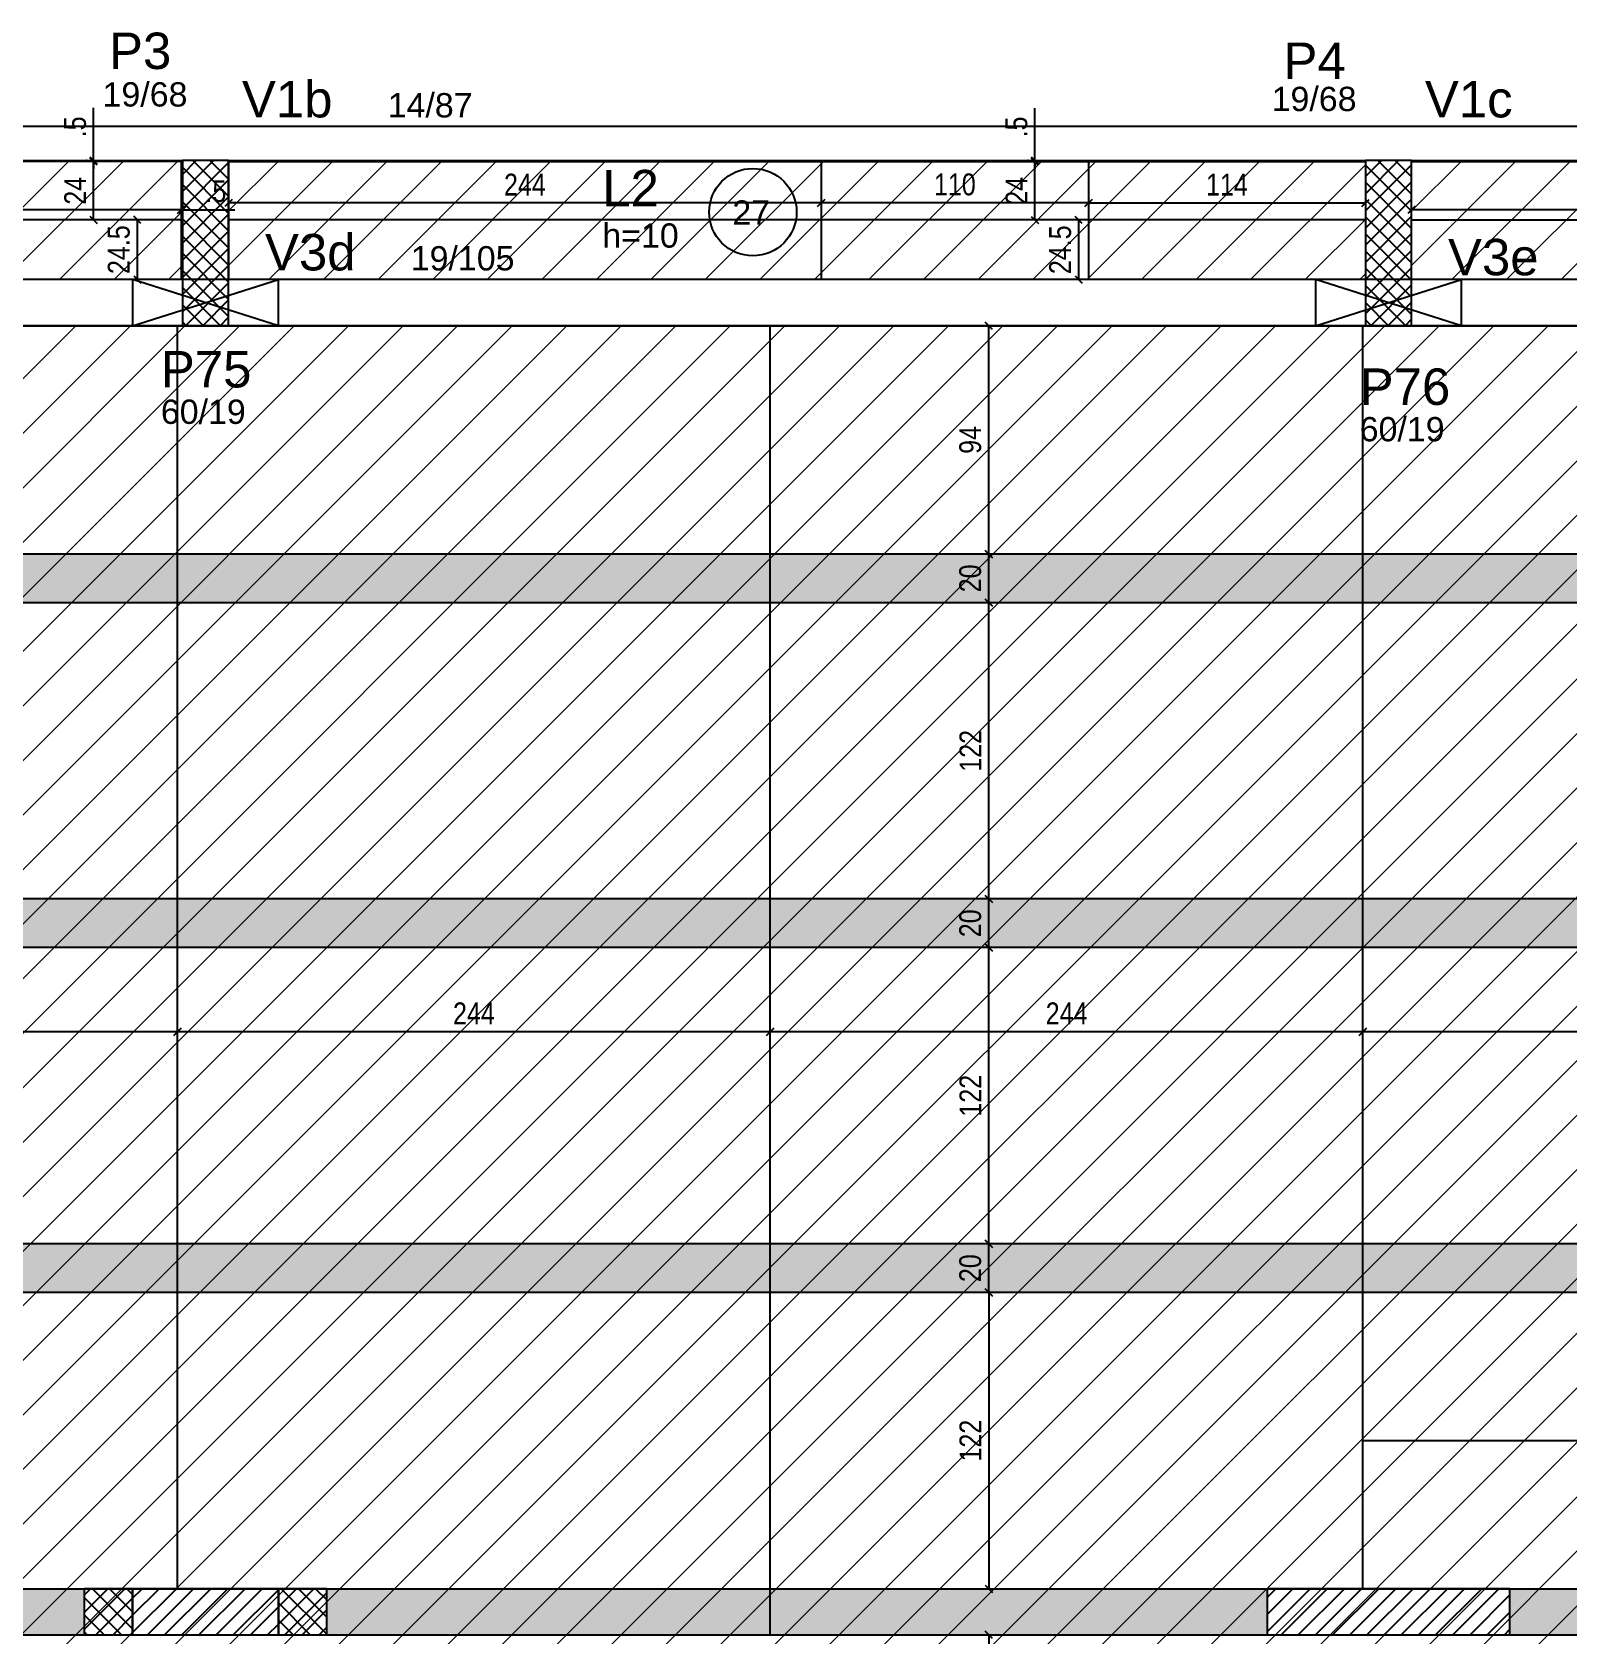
# Model space of a CAD drawing. Extents: x 2113 to 8441, y 350 to 3972.
# Drawn here: x 3938 to 4570, y 2442 to 3102 of the extents above; entities that cross this region are included whole.
import ezdxf

# ---------------------------------------------------------------- set-up
doc = ezdxf.new("R2010")
doc.units = 0
for name, color, linetype in [('2', 2, 'Continuous'), ('3', 3, 'Continuous'), ('4', 4, 'Continuous'), ('8', 8, 'Continuous'), ('COTA', 241, 'Continuous'), ('ES-VIGA', 3, 'Continuous'), ('Painéis', 200, 'Continuous'), ('Pilares', 5, 'Continuous')]:
    doc.layers.add(name, color=color, linetype=linetype)
doc.layers.add('Hachura', color=251, linetype='Continuous', lineweight=9)
doc.layers.add('REAPROVEITAMENTO', color=251, linetype='Continuous', lineweight=9)
doc.styles.add('COTA TECNICA-50', font='techl___.ttf', dxfattribs={"height": 9})
doc.styles.get("Standard").update_dxf_attribs({"font": 'arial.ttf'})
doc.dimstyles.new('COTA PAINEL-50', dxfattribs={"dimtxt": 9, "dimasz": 3, "dimexe": 3, "dimexo": 3, "dimgap": 3, "dimtad": 1, "dimdec": 1, "dimzin": 12, "dimdsep": 46, "dimtxsty": 'COTA TECNICA-50', "dimblk1": 'OBLIQUE', "dimblk2": 'OBLIQUE', "dimsah": 1, "dimcen": 0.9, "dimclrd": 4, "dimclre": 4, "dimclrt": 240, "dimadec": 1, "dimazin": 3, "dimtfac": 1, "dimtdec": 1, "dimtmove": 0, "dimatfit": 3, "dimfxl": 1, "dimtolj": 1, "dimtzin": 12, "dimarcsym": 0})

# ---------------------------------------------------------------- blocks, each defined once
blk = doc.blocks.new('_Oblique')
at = {"color": 0, "linetype": 'ByBlock', "lineweight": -2}
blk.add_line((-0.5, -0.5), (0.5, 0.5), dxfattribs=at)
blk = doc.blocks.new('*D255')
at = {"layer": 'COTA', "color": 4, "lineweight": -2, "transparency": 16777216}
for p, q in [((4331.8, 2441.99), (4331.8, 2319.99)), ((4334.72, 2441.99), (4334.8, 2441.99)), ((4334.72, 2319.99), (4334.8, 2319.99))]:
    blk.add_line(p, q, dxfattribs=at)
at = {"layer": 'Defpoints', "color": 0, "transparency": 16777216}
for p in [(4331.72, 2441.99), (4331.72, 2319.99), (4331.8, 2319.99)]:
    blk.add_point(p, dxfattribs=at)
at = {"layer": 'COTA', "color": 4, "lineweight": -2, "transparency": 16777216, "xscale": 3, "yscale": 3, "zscale": 3}
for p, rotation in [((4331.8, 2441.99), 90), ((4331.8, 2319.99), 270)]:
    blk.add_blockref('_Oblique', p, dxfattribs=dict(at, rotation=rotation))
at = {"layer": 'COTA', "color": 240, "transparency": 16777216, "insert": (4324.25, 2380.99), "char_height": 9, "attachment_point": 5, "rotation": 90, "style": 'COTA TECNICA-50'}
blk.add_mtext('\\A1;122', dxfattribs=at)
blk = doc.blocks.new('*D152')
at = {"layer": 'COTA', "color": 4, "lineweight": -2, "transparency": 16777216}
for p, q in [((4485.84, 2693.34), (4485.84, 2693.34)), ((4729.84, 2690.34), (4485.84, 2690.34))]:
    blk.add_line(p, q, dxfattribs=at)
at = {"layer": 'Defpoints', "color": 0, "transparency": 16777216}
for p in [(4485.84, 2690.34), (4485.84, 2690.34), (4729.84, 2690.34)]:
    blk.add_point(p, dxfattribs=at)
at = {"layer": 'COTA', "color": 4, "lineweight": -2, "transparency": 16777216, "xscale": 3, "yscale": 3, "zscale": 3, "rotation": 180}
blk.add_blockref('_Oblique', (4485.84, 2690.34), dxfattribs=at)
at = {"layer": 'COTA', "color": 4, "lineweight": -2, "transparency": 16777216, "xscale": 3, "yscale": 3, "zscale": 3}
blk.add_blockref('_Oblique', (4729.84, 2690.34), dxfattribs=at)
at = {"layer": 'COTA', "color": 240, "transparency": 16777216, "insert": (4607.84, 2697.9), "char_height": 9, "attachment_point": 5, "style": 'COTA TECNICA-50'}
blk.add_mtext('\\A1;244', dxfattribs=at)
blk = doc.blocks.new('*D153')
at = {"layer": 'COTA', "color": 4, "lineweight": -2, "transparency": 16777216}
for p, q in [((4241.84, 2693.34), (4241.84, 2693.34)), ((4485.84, 2693.34), (4485.84, 2693.34)), ((4485.84, 2690.34), (4241.84, 2690.34))]:
    blk.add_line(p, q, dxfattribs=at)
at = {"layer": 'Defpoints', "color": 0, "transparency": 16777216}
for p in [(4241.84, 2690.34), (4241.84, 2690.34), (4485.84, 2690.34)]:
    blk.add_point(p, dxfattribs=at)
at = {"layer": 'COTA', "color": 4, "lineweight": -2, "transparency": 16777216, "xscale": 3, "yscale": 3, "zscale": 3, "rotation": 180}
blk.add_blockref('_Oblique', (4241.84, 2690.34), dxfattribs=at)
at = {"layer": 'COTA', "color": 4, "lineweight": -2, "transparency": 16777216, "xscale": 3, "yscale": 3, "zscale": 3}
blk.add_blockref('_Oblique', (4485.84, 2690.34), dxfattribs=at)
at = {"layer": 'COTA', "color": 240, "transparency": 16777216, "insert": (4363.84, 2697.9), "char_height": 9, "attachment_point": 5, "style": 'COTA TECNICA-50'}
blk.add_mtext('\\A1;244', dxfattribs=at)
blk = doc.blocks.new('*D154')
at = {"layer": 'COTA', "color": 4, "lineweight": -2, "transparency": 16777216}
for p, q in [((3997.84, 2693.34), (3997.84, 2693.34)), ((4241.84, 2693.34), (4241.84, 2693.34)), ((4241.84, 2690.34), (3997.84, 2690.34))]:
    blk.add_line(p, q, dxfattribs=at)
at = {"layer": 'Defpoints', "color": 0, "transparency": 16777216}
for p in [(3997.84, 2690.34), (3997.84, 2690.34), (4241.84, 2690.34)]:
    blk.add_point(p, dxfattribs=at)
at = {"layer": 'COTA', "color": 4, "lineweight": -2, "transparency": 16777216, "xscale": 3, "yscale": 3, "zscale": 3, "rotation": 180}
blk.add_blockref('_Oblique', (3997.84, 2690.34), dxfattribs=at)
at = {"layer": 'COTA', "color": 4, "lineweight": -2, "transparency": 16777216, "xscale": 3, "yscale": 3, "zscale": 3}
blk.add_blockref('_Oblique', (4241.84, 2690.34), dxfattribs=at)
at = {"layer": 'COTA', "color": 240, "transparency": 16777216, "insert": (4119.84, 2697.9), "char_height": 9, "attachment_point": 5, "style": 'COTA TECNICA-50'}
blk.add_mtext('\\A1;244', dxfattribs=at)
blk = doc.blocks.new('*D155')
at = {"layer": 'COTA', "color": 4, "lineweight": -2, "transparency": 16777216}
for p, q in [((3753.84, 2693.33), (3753.84, 2693.34)), ((3997.84, 2693.34), (3997.84, 2693.34)), ((3997.84, 2690.34), (3753.84, 2690.34))]:
    blk.add_line(p, q, dxfattribs=at)
at = {"layer": 'Defpoints', "color": 0, "transparency": 16777216}
for p in [(3753.84, 2690.34), (3753.84, 2690.33), (3997.84, 2690.34)]:
    blk.add_point(p, dxfattribs=at)
at = {"layer": 'COTA', "color": 4, "lineweight": -2, "transparency": 16777216, "xscale": 3, "yscale": 3, "zscale": 3, "rotation": 180}
blk.add_blockref('_Oblique', (3753.84, 2690.34), dxfattribs=at)
at = {"layer": 'COTA', "color": 4, "lineweight": -2, "transparency": 16777216, "xscale": 3, "yscale": 3, "zscale": 3}
blk.add_blockref('_Oblique', (3997.84, 2690.34), dxfattribs=at)
at = {"layer": 'COTA', "color": 240, "transparency": 16777216, "insert": (3875.84, 2697.9), "char_height": 9, "attachment_point": 5, "style": 'COTA TECNICA-50'}
blk.add_mtext('\\A1;244', dxfattribs=at)
blk = doc.blocks.new('*D100')
at = {"layer": 'COTA', "color": 4, "lineweight": -2, "transparency": 16777216}
blk.add_line((4331.8, 2582.99), (4331.8, 2602.99), dxfattribs=at)
at = {"layer": 'Defpoints', "color": 0, "transparency": 16777216}
for p in [(4331.8, 2602.99), (4331.8, 2602.99), (4331.8, 2582.99)]:
    blk.add_point(p, dxfattribs=at)
at = {"layer": 'COTA', "color": 4, "lineweight": -2, "transparency": 16777216, "xscale": 3, "yscale": 3, "zscale": 3}
for p, rotation in [((4331.8, 2602.99), 90), ((4331.8, 2582.99), 270)]:
    blk.add_blockref('_Oblique', p, dxfattribs=dict(at, rotation=rotation))
at = {"layer": 'COTA', "color": 240, "transparency": 16777216, "insert": (4324.21, 2592.99), "char_height": 9, "attachment_point": 5, "rotation": 90, "style": 'COTA TECNICA-50'}
blk.add_mtext('\\A1;20', dxfattribs=at)
blk = doc.blocks.new('*D101')
at = {"layer": 'COTA', "color": 4, "lineweight": -2, "transparency": 16777216}
blk.add_line((4331.8, 2602.99), (4331.8, 2724.99), dxfattribs=at)
at = {"layer": 'Defpoints', "color": 0, "transparency": 16777216}
for p in [(4331.8, 2724.99), (4331.8, 2724.99), (4331.8, 2602.99)]:
    blk.add_point(p, dxfattribs=at)
at = {"layer": 'COTA', "color": 4, "lineweight": -2, "transparency": 16777216, "xscale": 3, "yscale": 3, "zscale": 3}
for p, rotation in [((4331.8, 2724.99), 90), ((4331.8, 2602.99), 270)]:
    blk.add_blockref('_Oblique', p, dxfattribs=dict(at, rotation=rotation))
at = {"layer": 'COTA', "color": 240, "transparency": 16777216, "insert": (4324.25, 2663.99), "char_height": 9, "attachment_point": 5, "rotation": 90, "style": 'COTA TECNICA-50'}
blk.add_mtext('\\A1;122', dxfattribs=at)
blk = doc.blocks.new('*D102')
at = {"layer": 'COTA', "color": 4, "lineweight": -2, "transparency": 16777216}
blk.add_line((4331.8, 2724.99), (4331.8, 2744.99), dxfattribs=at)
at = {"layer": 'Defpoints', "color": 0, "transparency": 16777216}
for p in [(4331.8, 2744.99), (4331.8, 2744.99), (4331.8, 2724.99)]:
    blk.add_point(p, dxfattribs=at)
at = {"layer": 'COTA', "color": 4, "lineweight": -2, "transparency": 16777216, "xscale": 3, "yscale": 3, "zscale": 3}
for p, rotation in [((4331.8, 2744.99), 90), ((4331.8, 2724.99), 270)]:
    blk.add_blockref('_Oblique', p, dxfattribs=dict(at, rotation=rotation))
at = {"layer": 'COTA', "color": 240, "transparency": 16777216, "insert": (4324.21, 2734.99), "char_height": 9, "attachment_point": 5, "rotation": 90, "style": 'COTA TECNICA-50'}
blk.add_mtext('\\A1;20', dxfattribs=at)
blk = doc.blocks.new('*D103')
at = {"layer": 'COTA', "color": 4, "lineweight": -2, "transparency": 16777216}
blk.add_line((4331.8, 2744.99), (4331.8, 2866.99), dxfattribs=at)
at = {"layer": 'Defpoints', "color": 0, "transparency": 16777216}
for p in [(4331.8, 2866.99), (4331.8, 2866.99), (4331.8, 2744.99)]:
    blk.add_point(p, dxfattribs=at)
at = {"layer": 'COTA', "color": 4, "lineweight": -2, "transparency": 16777216, "xscale": 3, "yscale": 3, "zscale": 3}
for p, rotation in [((4331.8, 2866.99), 90), ((4331.8, 2744.99), 270)]:
    blk.add_blockref('_Oblique', p, dxfattribs=dict(at, rotation=rotation))
at = {"layer": 'COTA', "color": 240, "transparency": 16777216, "insert": (4324.25, 2805.99), "char_height": 9, "attachment_point": 5, "rotation": 90, "style": 'COTA TECNICA-50'}
blk.add_mtext('\\A1;122', dxfattribs=at)
blk = doc.blocks.new('*D104')
at = {"layer": 'COTA', "color": 4, "lineweight": -2, "transparency": 16777216}
blk.add_line((4331.8, 2866.99), (4331.8, 2887), dxfattribs=at)
at = {"layer": 'Defpoints', "color": 0, "transparency": 16777216}
for p in [(4331.8, 2887), (4331.8, 2887), (4331.8, 2866.99)]:
    blk.add_point(p, dxfattribs=at)
at = {"layer": 'COTA', "color": 4, "lineweight": -2, "transparency": 16777216, "xscale": 3, "yscale": 3, "zscale": 3}
for p, rotation in [((4331.8, 2887), 90), ((4331.8, 2866.99), 270)]:
    blk.add_blockref('_Oblique', p, dxfattribs=dict(at, rotation=rotation))
at = {"layer": 'COTA', "color": 240, "transparency": 16777216, "insert": (4324.21, 2877), "char_height": 9, "attachment_point": 5, "rotation": 90, "style": 'COTA TECNICA-50'}
blk.add_mtext('\\A1;20', dxfattribs=at)
blk = doc.blocks.new('*D105')
at = {"layer": 'COTA', "color": 4, "lineweight": -2, "transparency": 16777216}
for p, q in [((4325.32, 2980.99), (4334.8, 2980.99)), ((4331.8, 2887), (4331.8, 2980.99))]:
    blk.add_line(p, q, dxfattribs=at)
at = {"layer": 'Defpoints', "color": 0, "transparency": 16777216}
for p in [(4322.32, 2980.99), (4331.8, 2980.99), (4331.8, 2887)]:
    blk.add_point(p, dxfattribs=at)
at = {"layer": 'COTA', "color": 4, "lineweight": -2, "transparency": 16777216, "xscale": 3, "yscale": 3, "zscale": 3}
for p, rotation in [((4331.8, 2980.99), 90), ((4331.8, 2887), 270)]:
    blk.add_blockref('_Oblique', p, dxfattribs=dict(at, rotation=rotation))
at = {"layer": 'COTA', "color": 240, "transparency": 16777216, "insert": (4324.21, 2933.99), "char_height": 9, "attachment_point": 5, "rotation": 90, "style": 'COTA TECNICA-50'}
blk.add_mtext('\\A1;94', dxfattribs=at)
blk = doc.blocks.new('*D106')
at = {"layer": 'COTA', "color": 4, "lineweight": -2, "transparency": 16777216}
blk.add_line((4331.8, 2582.99), (4331.8, 2460.99), dxfattribs=at)
at = {"layer": 'Defpoints', "color": 0, "transparency": 16777216}
for p in [(4331.8, 2582.99), (4331.8, 2460.99), (4331.8, 2460.99)]:
    blk.add_point(p, dxfattribs=at)
at = {"layer": 'COTA', "color": 4, "lineweight": -2, "transparency": 16777216, "xscale": 3, "yscale": 3, "zscale": 3}
for p, rotation in [((4331.8, 2582.99), 90), ((4331.8, 2460.99), 270)]:
    blk.add_blockref('_Oblique', p, dxfattribs=dict(at, rotation=rotation))
at = {"layer": 'COTA', "color": 240, "transparency": 16777216, "insert": (4324.25, 2521.99), "char_height": 9, "attachment_point": 5, "rotation": 90, "style": 'COTA TECNICA-50'}
blk.add_mtext('\\A1;122', dxfattribs=at)
blk = doc.blocks.new('*D125')
at = {"layer": 'COTA', "color": 4, "lineweight": -2, "transparency": 16777216}
blk.add_line((4368.81, 3000.05), (4368.81, 3024.55), dxfattribs=at)
at = {"layer": 'Defpoints', "color": 0, "transparency": 16777216}
for p in [(4368.81, 3024.55), (4368.81, 3024.55), (4368.81, 3000.05)]:
    blk.add_point(p, dxfattribs=at)
at = {"layer": 'COTA', "color": 4, "lineweight": -2, "transparency": 16777216, "xscale": 3, "yscale": 3, "zscale": 3}
for p, rotation in [((4368.81, 3024.55), 90), ((4368.81, 3000.05), 270)]:
    blk.add_blockref('_Oblique', p, dxfattribs=dict(at, rotation=rotation))
at = {"layer": 'COTA', "color": 240, "transparency": 16777216, "insert": (4361.21, 3012.3), "char_height": 9, "attachment_point": 5, "rotation": 90, "style": 'COTA TECNICA-50'}
blk.add_mtext('\\A1;24.5', dxfattribs=at)
blk = doc.blocks.new('*D126')
at = {"layer": 'COTA', "color": 4, "lineweight": -2, "transparency": 16777216}
blk.add_line((4350.8, 3024.55), (4350.8, 3048.55), dxfattribs=at)
at = {"layer": 'Defpoints', "color": 0, "transparency": 16777216}
for p in [(4350.8, 3048.55), (4350.8, 3048.55), (4350.8, 3024.55)]:
    blk.add_point(p, dxfattribs=at)
at = {"layer": 'COTA', "color": 4, "lineweight": -2, "transparency": 16777216, "xscale": 3, "yscale": 3, "zscale": 3}
for p, rotation in [((4350.8, 3048.55), 90), ((4350.8, 3024.55), 270)]:
    blk.add_blockref('_Oblique', p, dxfattribs=dict(at, rotation=rotation))
at = {"layer": 'COTA', "color": 240, "transparency": 16777216, "insert": (4343.23, 3036.55), "char_height": 9, "attachment_point": 5, "rotation": 90, "style": 'COTA TECNICA-50'}
blk.add_mtext('\\A1;24', dxfattribs=at)
blk = doc.blocks.new('*D127')
at = {"layer": 'COTA', "color": 4, "lineweight": -2, "transparency": 16777216}
for p, q in [((4350.8, 3049.05), (4350.8, 3070.64)), ((4347.99, 3049.05), (4347.8, 3049.05)), ((4350.8, 3048.55), (4350.8, 3049.05)), ((4350.8, 3048.55), (4350.8, 3045.55))]:
    blk.add_line(p, q, dxfattribs=at)
at = {"layer": 'Defpoints', "color": 0, "transparency": 16777216}
for p in [(4350.8, 3049.05), (4350.99, 3049.05), (4350.8, 3048.55)]:
    blk.add_point(p, dxfattribs=at)
at = {"layer": 'COTA', "color": 4, "lineweight": -2, "transparency": 16777216, "xscale": 3, "yscale": 3, "zscale": 3}
for p, rotation in [((4350.8, 3049.05), 270), ((4350.8, 3048.55), 90)]:
    blk.add_blockref('_Oblique', p, dxfattribs=dict(at, rotation=rotation))
at = {"layer": 'COTA', "color": 240, "transparency": 16777216, "insert": (4343.2, 3062.84), "char_height": 9, "attachment_point": 5, "rotation": 90, "style": 'COTA TECNICA-50'}
blk.add_mtext('\\A1;.5', dxfattribs=at)
blk = doc.blocks.new('*D128')
at = {"layer": 'COTA', "color": 4, "lineweight": -2, "transparency": 16777216}
for p, q in [((4372.84, 3031.55), (4486.84, 3031.55)), ((4486.84, 3034.55), (4486.84, 3034.55))]:
    blk.add_line(p, q, dxfattribs=at)
at = {"layer": 'Defpoints', "color": 0, "transparency": 16777216}
for p in [(4372.84, 3031.55), (4486.84, 3031.55), (4486.84, 3031.55)]:
    blk.add_point(p, dxfattribs=at)
at = {"layer": 'COTA', "color": 4, "lineweight": -2, "transparency": 16777216, "xscale": 3, "yscale": 3, "zscale": 3, "rotation": 180}
blk.add_blockref('_Oblique', (4372.84, 3031.55), dxfattribs=at)
at = {"layer": 'COTA', "color": 4, "lineweight": -2, "transparency": 16777216, "xscale": 3, "yscale": 3, "zscale": 3}
blk.add_blockref('_Oblique', (4486.84, 3031.55), dxfattribs=at)
at = {"layer": 'COTA', "color": 240, "transparency": 16777216, "insert": (4429.84, 3039.12), "char_height": 9, "attachment_point": 5, "style": 'COTA TECNICA-50'}
blk.add_mtext('\\A1;114', dxfattribs=at)
blk = doc.blocks.new('*D75')
at = {"layer": 'COTA', "color": 4, "lineweight": -2, "transparency": 16777216}
blk.add_line((3981.29, 3000.09), (3981.29, 3024.59), dxfattribs=at)
at = {"layer": 'Defpoints', "color": 0, "transparency": 16777216}
for p in [(3981.29, 3024.59), (3981.29, 3024.59), (3981.29, 3000.09)]:
    blk.add_point(p, dxfattribs=at)
at = {"layer": 'COTA', "color": 4, "lineweight": -2, "transparency": 16777216, "xscale": 3, "yscale": 3, "zscale": 3}
for p, rotation in [((3981.29, 3024.59), 90), ((3981.29, 3000.09), 270)]:
    blk.add_blockref('_Oblique', p, dxfattribs=dict(at, rotation=rotation))
at = {"layer": 'COTA', "color": 240, "transparency": 16777216, "insert": (3973.69, 3012.34), "char_height": 9, "attachment_point": 5, "rotation": 90, "style": 'COTA TECNICA-50'}
blk.add_mtext('\\A1;24.5', dxfattribs=at)
blk = doc.blocks.new('*D76')
at = {"layer": 'COTA', "color": 4, "lineweight": -2, "transparency": 16777216}
blk.add_line((3963.28, 3024.59), (3963.28, 3048.58), dxfattribs=at)
at = {"layer": 'Defpoints', "color": 0, "transparency": 16777216}
for p in [(3963.28, 3048.58), (3963.28, 3048.58), (3963.28, 3024.59)]:
    blk.add_point(p, dxfattribs=at)
at = {"layer": 'COTA', "color": 4, "lineweight": -2, "transparency": 16777216, "xscale": 3, "yscale": 3, "zscale": 3}
for p, rotation in [((3963.28, 3048.58), 90), ((3963.28, 3024.59), 270)]:
    blk.add_blockref('_Oblique', p, dxfattribs=dict(at, rotation=rotation))
at = {"layer": 'COTA', "color": 240, "transparency": 16777216, "insert": (3955.71, 3036.58), "char_height": 9, "attachment_point": 5, "rotation": 90, "style": 'COTA TECNICA-50'}
blk.add_mtext('\\A1;24', dxfattribs=at)
blk = doc.blocks.new('*D77')
at = {"layer": 'COTA', "color": 4, "lineweight": -2, "transparency": 16777216}
for p, q in [((3963.28, 3049.08), (3963.28, 3070.68)), ((3960.46, 3049.08), (3960.28, 3049.08)), ((3963.28, 3048.58), (3963.28, 3049.08)), ((3963.28, 3048.58), (3963.28, 3045.58))]:
    blk.add_line(p, q, dxfattribs=at)
at = {"layer": 'Defpoints', "color": 0, "transparency": 16777216}
for p in [(3963.28, 3049.08), (3963.46, 3049.08), (3963.28, 3048.58)]:
    blk.add_point(p, dxfattribs=at)
at = {"layer": 'COTA', "color": 4, "lineweight": -2, "transparency": 16777216, "xscale": 3, "yscale": 3, "zscale": 3}
for p, rotation in [((3963.28, 3049.08), 270), ((3963.28, 3048.58), 90)]:
    blk.add_blockref('_Oblique', p, dxfattribs=dict(at, rotation=rotation))
at = {"layer": 'COTA', "color": 240, "transparency": 16777216, "insert": (3955.68, 3062.88), "char_height": 9, "attachment_point": 5, "rotation": 90, "style": 'COTA TECNICA-50'}
blk.add_mtext('\\A1;.5', dxfattribs=at)
blk = doc.blocks.new('*D236')
at = {"layer": 'COTA', "color": 4, "lineweight": -2, "transparency": 16777216}
for p, q in [((3999.34, 3028.77), (3996.34, 3028.77)), ((3999.34, 3028.77), (3999.84, 3028.77)), ((3999.34, 3025.99), (3999.34, 3025.77)), ((3999.84, 3028.77), (4021.44, 3028.77)), ((3999.84, 3025.99), (3999.84, 3025.77))]:
    blk.add_line(p, q, dxfattribs=at)
at = {"layer": 'Defpoints', "color": 0, "transparency": 16777216}
for p in [(3999.34, 3028.99), (3999.84, 3028.99), (3999.84, 3028.77)]:
    blk.add_point(p, dxfattribs=at)
at = {"layer": 'COTA', "color": 4, "lineweight": -2, "transparency": 16777216, "xscale": 3, "yscale": 3, "zscale": 3}
blk.add_blockref('_Oblique', (3999.34, 3028.77), dxfattribs=at)
at = {"layer": 'COTA', "color": 4, "lineweight": -2, "transparency": 16777216, "xscale": 3, "yscale": 3, "zscale": 3, "rotation": 180}
blk.add_blockref('_Oblique', (3999.84, 3028.77), dxfattribs=at)
at = {"layer": 'COTA', "color": 240, "transparency": 16777216, "insert": (4013.64, 3036.37), "char_height": 9, "attachment_point": 5, "style": 'COTA TECNICA-50'}
blk.add_mtext('\\A1;.5', dxfattribs=at)
blk = doc.blocks.new('*D237')
at = {"layer": 'COTA', "color": 4, "lineweight": -2, "transparency": 16777216}
blk.add_line((3999.34, 3028.77), (3755.34, 3028.77), dxfattribs=at)
at = {"layer": 'Defpoints', "color": 0, "transparency": 16777216}
for p in [(3755.34, 3028.77), (3755.34, 3028.77), (3999.34, 3028.77)]:
    blk.add_point(p, dxfattribs=at)
at = {"layer": 'COTA', "color": 4, "lineweight": -2, "transparency": 16777216, "xscale": 3, "yscale": 3, "zscale": 3, "rotation": 180}
blk.add_blockref('_Oblique', (3755.34, 3028.77), dxfattribs=at)
at = {"layer": 'COTA', "color": 4, "lineweight": -2, "transparency": 16777216, "xscale": 3, "yscale": 3, "zscale": 3}
blk.add_blockref('_Oblique', (3999.34, 3028.77), dxfattribs=at)
at = {"layer": 'COTA', "color": 240, "transparency": 16777216, "insert": (3877.34, 3036.34), "char_height": 9, "attachment_point": 5, "style": 'COTA TECNICA-50'}
blk.add_mtext('\\A1;244', dxfattribs=at)
blk = doc.blocks.new('*D82')
at = {"layer": 'COTA', "color": 4, "lineweight": -2, "transparency": 16777216}
blk.add_line((4729.35, 3028.72), (4505.85, 3028.72), dxfattribs=at)
at = {"layer": 'Defpoints', "color": 0, "transparency": 16777216}
for p in [(4505.85, 3028.72), (4505.85, 3028.72), (4729.35, 3028.72)]:
    blk.add_point(p, dxfattribs=at)
at = {"layer": 'COTA', "color": 4, "lineweight": -2, "transparency": 16777216, "xscale": 3, "yscale": 3, "zscale": 3, "rotation": 180}
blk.add_blockref('_Oblique', (4505.85, 3028.72), dxfattribs=at)
at = {"layer": 'COTA', "color": 4, "lineweight": -2, "transparency": 16777216, "xscale": 3, "yscale": 3, "zscale": 3}
blk.add_blockref('_Oblique', (4729.35, 3028.72), dxfattribs=at)
at = {"layer": 'COTA', "color": 240, "transparency": 16777216, "insert": (4617.6, 3036.42), "char_height": 9, "attachment_point": 5, "style": 'COTA TECNICA-50'}
blk.add_mtext('\\A1;223.5', dxfattribs=at)
blk = doc.blocks.new('*D244')
at = {"layer": 'COTA', "color": 4, "lineweight": -2, "transparency": 16777216}
blk.add_line((4372.84, 3031.55), (4262.84, 3031.55), dxfattribs=at)
at = {"layer": 'Defpoints', "color": 0, "transparency": 16777216}
for p in [(4262.84, 3031.55), (4262.84, 3031.55), (4372.84, 3031.55)]:
    blk.add_point(p, dxfattribs=at)
at = {"layer": 'COTA', "color": 4, "lineweight": -2, "transparency": 16777216, "xscale": 3, "yscale": 3, "zscale": 3, "rotation": 180}
blk.add_blockref('_Oblique', (4262.84, 3031.55), dxfattribs=at)
at = {"layer": 'COTA', "color": 4, "lineweight": -2, "transparency": 16777216, "xscale": 3, "yscale": 3, "zscale": 3}
blk.add_blockref('_Oblique', (4372.84, 3031.55), dxfattribs=at)
at = {"layer": 'COTA', "color": 240, "transparency": 16777216, "insert": (4317.84, 3039.14), "char_height": 9, "attachment_point": 5, "style": 'COTA TECNICA-50'}
blk.add_mtext('\\A1;110', dxfattribs=at)
blk = doc.blocks.new('*D95')
at = {"layer": 'COTA', "color": 4, "lineweight": -2, "transparency": 16777216}
for p, q in [((4262.84, 3031.55), (4018.84, 3031.55)), ((4018.84, 3028.57), (4018.84, 3028.55))]:
    blk.add_line(p, q, dxfattribs=at)
at = {"layer": 'Defpoints', "color": 0, "transparency": 16777216}
for p in [(4018.84, 3031.57), (4018.84, 3031.55), (4262.84, 3031.55)]:
    blk.add_point(p, dxfattribs=at)
at = {"layer": 'COTA', "color": 4, "lineweight": -2, "transparency": 16777216, "xscale": 3, "yscale": 3, "zscale": 3, "rotation": 180}
blk.add_blockref('_Oblique', (4018.84, 3031.55), dxfattribs=at)
at = {"layer": 'COTA', "color": 4, "lineweight": -2, "transparency": 16777216, "xscale": 3, "yscale": 3, "zscale": 3}
blk.add_blockref('_Oblique', (4262.84, 3031.55), dxfattribs=at)
at = {"layer": 'COTA', "color": 240, "transparency": 16777216, "insert": (4140.84, 3039.12), "char_height": 9, "attachment_point": 5, "style": 'COTA TECNICA-50'}
blk.add_mtext('\\A1;244', dxfattribs=at)

msp = doc.modelspace()

# ---------------------------------------------------------------- hatches: boundary and pattern name
at = {"layer": 'Hachura', "linetype": 'ByBlock'}
h = msp.add_hatch(color=256, dxfattribs=at)
h.dxf.hatch_style = 1
h.paths.add_polyline_path([(3041.34, 2886.99), (3041.34, 2866.96), (4973.84, 2866.96), (4973.84, 2886.99)])
h = msp.add_hatch(color=256, dxfattribs=at)
h.dxf.hatch_style = 1
h.paths.add_polyline_path([(3041.34, 2744.99), (3041.34, 2724.96), (4973.84, 2724.96), (4973.84, 2744.99)])
h = msp.add_hatch(color=256, dxfattribs=at)
h.dxf.hatch_style = 1
h.paths.add_polyline_path([(3388.34, 2602.99), (3388.34, 2582.96), (4973.84, 2582.96), (4973.84, 2602.99)])
h.paths.add_polyline_path([(3122.35, 2602.99), (3122.35, 2582.96), (3369.34, 2582.96), (3369.34, 2602.99)])
h = msp.add_hatch(color=256, dxfattribs=at)
h.dxf.hatch_style = 1
h.paths.add_polyline_path([(3959.34, 2460.99), (3388.34, 2461), (3388.34, 2442), (3959.34, 2441.99)])
h = msp.add_hatch(color=256, dxfattribs=at)
h.dxf.hatch_style = 1
h.paths.add_polyline_path([(4446.34, 2460.99), (4059.34, 2460.99), (4059.34, 2441.99), (4446.34, 2441.99)])
h = msp.add_hatch(color=256, dxfattribs=at)
h.dxf.hatch_style = 1
h.paths.add_polyline_path([(4973.84, 2460.99), (4546.34, 2460.99), (4546.34, 2441.99), (4973.84, 2441.99)])
at = {"layer": 'REAPROVEITAMENTO', "linetype": 'ByBlock'}
h = msp.add_hatch(dxfattribs=at)
h.set_pattern_fill('ANSI31', color=256, scale=5, style=2)
h.set_pattern_definition([(45, (-603.224, 176.306), (-11.22532, 11.22532), [])])
h.paths.add_polyline_path([(3999.84, 3049.09), (3531.84, 3049.12), (3531.84, 3000.13), (3999.84, 3000.08)])
h.paths.add_polyline_path([(3607.75, 3001.12), (3647.88, 3001.11), (3647.88, 3016.62), (3607.75, 3016.63)], flags=16)
h = msp.add_hatch(dxfattribs=at)
h.set_pattern_fill('ANSI31', color=256, scale=5, style=2)
h.set_pattern_definition([(45, (-606.718, 176.307), (-11.22532, 11.22532), [])])
h.paths.add_polyline_path([(4486.84, 3049.17), (4018.84, 3048.96), (4018.84, 2999.84), (4486.84, 3000.19)])
h = msp.add_hatch(dxfattribs=at)
h.set_pattern_fill('ANSI31', color=256, scale=5, style=2)
h.set_pattern_definition([(45, (-119.712, 176.307), (-11.22532, 11.22532), [])])
h.paths.add_polyline_path([(4973.85, 3049.14), (4505.85, 3048.92), (4505.85, 2999.84), (4973.85, 3000.05)])
h = msp.add_hatch(dxfattribs=at)
h.set_pattern_fill('ANSI31', color=256, scale=5, style=2)
h.set_pattern_definition([(45, (-177.575, 59.765), (-11.22532, 11.22532), [])])
h.paths.add_polyline_path([(4973.84, 2980.99), (3122.34, 2980.99), (3041.34, 2980.99), (3041.34, 2094.03), (4973.84, 2094.03)])

# ---------------------------------------------------------------- linework, layer by layer
at = {"layer": '3', "color": 1, "linetype": 'Continuous'}
msp.add_circle((4234.68, 3027.77), 18, dxfattribs=at)
at = {"layer": '8', "linetype": 'Continuous'}
for p, q in [((3999.84, 3036.26), (4012.61, 3049.03)), ((3999.84, 3043.33), (4005.54, 3049.03)), ((3999.84, 3049.03), (3999.84, 3049.03)), ((3999.84, 3049.03), (3999.84, 3049.03)), ((4004.11, 3049.03), (4018.84, 3034.3)), ((4011.18, 3049.03), (4018.84, 3041.37)), ((4018.25, 3049.03), (4018.84, 3048.44)), ((4018.84, 3049.03), (4018.84, 3049.03)), ((4018.84, 3049.03), (4018.84, 3049.03)), ((4486.84, 3035.36), (4500.51, 3049.03)), ((4486.84, 3042.43), (4493.44, 3049.03)), ((4486.84, 3049.03), (4486.84, 3049.03)), ((4486.84, 3049.03), (4486.84, 3049.03)), ((4492.01, 3049.03), (4505.84, 3035.2)), ((4499.08, 3049.03), (4505.84, 3042.27)), ((4505.84, 3049.03), (4505.84, 3049.03)), ((4505.84, 3049.03), (4505.84, 3049.03)), ((3999.84, 3029.19), (4018.84, 3048.19)), ((3999.84, 3046.23), (4018.84, 3027.23)), ((4486.84, 3028.29), (4505.84, 3047.29)), ((4486.84, 3047.13), (4505.84, 3028.13)), ((3999.84, 3022.12), (4018.84, 3041.12)), ((3999.84, 3039.15), (4018.84, 3020.15)), ((4486.84, 3021.22), (4505.84, 3040.22)), ((4486.84, 3040.06), (4505.84, 3021.06)), ((3999.84, 3015.05), (4018.84, 3034.05)), ((3999.84, 3032.08), (4018.84, 3013.08)), ((4486.84, 3014.15), (4505.84, 3033.15)), ((4486.84, 3032.99), (4505.84, 3013.99)), ((3999.84, 3007.98), (4018.84, 3026.98)), ((3999.84, 3025.01), (4018.84, 3006.01)), ((4486.84, 3007.08), (4505.84, 3026.08)), ((4486.84, 3025.91), (4505.84, 3006.91)), ((3999.84, 3000.91), (4018.84, 3019.91)), ((3999.84, 3017.94), (4018.84, 2998.94)), ((4486.84, 3000), (4505.84, 3019)), ((4486.84, 3018.84), (4505.84, 2999.84)), ((3999.84, 2993.83), (4018.84, 3012.83)), ((3999.84, 3010.87), (4018.84, 2991.87)), ((4009.34, 3015.03), (4009.34, 3015.03)), ((4486.84, 2992.93), (4505.84, 3011.93)), ((4486.84, 3011.77), (4505.84, 2992.77)), ((4496.34, 3015.03), (4496.34, 3015.03)), ((3999.84, 2986.76), (4018.84, 3005.76)), ((3999.84, 3003.8), (4018.84, 2984.8)), ((4486.84, 2985.86), (4505.84, 3004.86)), ((4486.84, 3004.7), (4505.84, 2985.7)), ((3979.34, 2981.03), (4039.34, 3000.03)), ((4039.34, 2981.03), (3979.34, 3000.03)), ((3999.84, 2996.73), (4015.54, 2981.03)), ((4001.17, 2981.03), (4018.84, 2998.69)), ((4466.34, 2981.03), (4526.34, 3000.03)), ((4526.34, 2981.03), (4466.34, 3000.03)), ((4486.84, 2997.63), (4503.44, 2981.03)), ((4489.08, 2981.03), (4505.84, 2997.79)), ((3999.84, 2989.66), (4008.47, 2981.03)), ((4008.25, 2981.03), (4018.84, 2991.62)), ((4486.84, 2990.56), (4496.37, 2981.03)), ((4496.15, 2981.03), (4505.84, 2990.72)), ((4015.32, 2981.03), (4018.84, 2984.55)), ((4486.84, 2983.49), (4489.3, 2981.03)), ((4503.22, 2981.03), (4505.84, 2983.65)), ((3979.34, 2981.03), (3979.34, 2981.03)), ((3979.34, 2981.03), (3979.34, 2981.03)), ((3999.84, 2982.59), (4001.4, 2981.03)), ((4039.34, 2981.03), (4039.34, 2981.03)), ((4039.34, 2981.03), (4039.34, 2981.03)), ((4466.34, 2981.03), (4466.34, 2981.03)), ((4466.34, 2981.03), (4466.34, 2981.03)), ((4526.34, 2981.03), (4526.34, 2981.03)), ((4526.34, 2981.03), (4526.34, 2981.03)), ((3959.34, 2444.22), (3976.15, 2461.03)), ((3959.34, 2451.29), (3969.08, 2461.03)), ((3959.34, 2458.36), (3962.01, 2461.03)), ((3959.34, 2461.03), (3959.34, 2461.03)), ((3959.34, 2461.03), (3959.34, 2461.03)), ((3959.34, 2461.03), (3959.34, 2461.03)), ((3959.34, 2457.4), (3974.71, 2442.03)), ((3962.78, 2461.03), (3979.34, 2444.47)), ((3964.22, 2442.03), (3979.34, 2457.15)), ((3969.85, 2461.03), (3979.34, 2451.54)), ((3976.92, 2461.03), (3979.34, 2458.61)), ((3979.34, 2443.01), (3997.37, 2461.03)), ((3979.34, 2450.08), (3990.29, 2461.03)), ((3979.34, 2457.15), (3983.22, 2461.03)), ((3979.34, 2461.03), (3979.34, 2461.03)), ((3979.34, 2461.03), (3979.34, 2461.03)), ((3985.44, 2442.03), (4004.44, 2461.03)), ((3992.51, 2442.03), (4011.51, 2461.03)), ((3999.58, 2442.03), (4018.58, 2461.03)), ((4006.65, 2442.03), (4025.65, 2461.03)), ((4013.72, 2442.03), (4032.72, 2461.03)), ((4020.79, 2442.03), (4039.34, 2460.58)), ((4039.34, 2446.44), (4053.93, 2461.03)), ((4039.34, 2453.51), (4046.86, 2461.03)), ((4039.34, 2460.58), (4039.79, 2461.03)), ((4039.34, 2461.03), (4039.34, 2461.03)), ((4039.34, 2461.03), (4039.34, 2461.03)), ((4039.34, 2455.18), (4052.49, 2442.03)), ((4040.56, 2461.03), (4059.34, 2442.25)), ((4042.01, 2442.03), (4059.34, 2459.37)), ((4047.63, 2461.03), (4059.34, 2449.32)), ((4054.7, 2461.03), (4059.34, 2456.39)), ((4059.34, 2461.03), (4059.34, 2461.03)), ((4059.34, 2461.03), (4059.34, 2461.03)), ((4059.34, 2461.03), (4059.34, 2461.03)), ((4446.34, 2443.32), (4464.06, 2461.03)), ((4446.34, 2450.39), (4456.99, 2461.03)), ((4446.34, 2457.46), (4449.91, 2461.03)), ((4446.34, 2461.03), (4446.34, 2461.03)), ((4446.34, 2461.03), (4446.34, 2461.03)), ((4446.34, 2461.03), (4446.34, 2461.03)), ((4446.34, 2461.03), (4446.34, 2461.03)), ((4452.13, 2442.03), (4471.13, 2461.03)), ((4459.2, 2442.03), (4478.2, 2461.03)), ((4466.27, 2442.03), (4485.27, 2461.03)), ((4473.34, 2442.03), (4492.34, 2461.03)), ((4480.41, 2442.03), (4499.41, 2461.03)), ((4487.48, 2442.03), (4506.48, 2461.03)), ((4494.55, 2442.03), (4513.55, 2461.03)), ((4501.62, 2442.03), (4520.62, 2461.03)), ((4508.7, 2442.03), (4527.7, 2461.03)), ((4515.77, 2442.03), (4534.77, 2461.03)), ((4522.84, 2442.03), (4541.84, 2461.03)), ((4529.91, 2442.03), (4546.34, 2458.47)), ((4546.34, 2461.03), (4546.34, 2461.03)), ((4546.34, 2461.03), (4546.34, 2461.03)), ((4546.34, 2461.03), (4546.34, 2461.03)), ((4546.34, 2461.03), (4546.34, 2461.03)), ((3959.34, 2450.33), (3967.64, 2442.03)), ((3971.29, 2442.03), (3979.34, 2450.08)), ((4009.34, 2451.53), (4009.34, 2451.53)), ((4027.86, 2442.03), (4039.34, 2453.51)), ((4049.08, 2442.03), (4059.34, 2452.3)), ((4496.34, 2451.53), (4496.34, 2451.53)), ((4536.98, 2442.03), (4546.34, 2451.39)), ((3959.34, 2443.26), (3960.57, 2442.03)), ((3963.42, 2442.03), (3963.42, 2442.03)), ((3978.37, 2442.03), (3979.34, 2443.01)), ((4034.93, 2442.03), (4039.34, 2446.44)), ((4039.34, 2448.11), (4045.42, 2442.03)), ((4055.18, 2442.03), (4055.18, 2442.03)), ((4056.15, 2442.03), (4059.34, 2445.23)), ((4446.34, 2442.03), (4446.34, 2442.03)), ((4446.34, 2442.03), (4446.34, 2442.03)), ((4544.05, 2442.03), (4546.34, 2444.32)), ((4546.34, 2442.03), (4546.34, 2442.03)), ((4546.34, 2442.03), (4546.34, 2442.03))]:
    msp.add_line(p, q, dxfattribs=at)
at = {"layer": 'ES-VIGA', "linetype": 'Continuous'}
for points in [[(4009.34, 3063.03), (3531.84, 3063.03)], [(4496.34, 3063.03), (4009.34, 3063.03)], [(4992.84, 3063.03), (4496.34, 3063.03)], [(3531.84, 3049.03), (3999.84, 3049.03)], [(4018.84, 3049.03), (4486.84, 3049.03)], [(4505.84, 3049.03), (4973.84, 3049.03)], [(3999.84, 3000.03), (3531.84, 3000.03)], [(4486.84, 3000.03), (4018.84, 3000.03)], [(4973.84, 3000.03), (4505.84, 3000.03)], [(3531.84, 2981.03), (3999.84, 2981.03)], [(4018.84, 2981.03), (4486.84, 2981.03)], [(4505.84, 2981.03), (4973.84, 2981.03)]]:
    msp.add_lwpolyline(points, dxfattribs=at)
at = {"layer": 'Painéis'}
for p, q in [((3999.34, 3049.08), (3999.34, 3000.09)), ((4018.84, 3049.05), (4018.84, 3000.05)), ((4262.84, 3049.05), (4262.84, 3000.05)), ((4372.84, 3049.05), (4372.84, 3000.05)), ((3999.34, 3048.58), (3531.84, 3048.58)), ((4486.84, 3048.55), (4018.84, 3048.55)), ((4973.35, 3048.53), (4505.85, 3048.53)), ((3999.34, 3024.59), (3531.84, 3024.59)), ((4486.84, 3024.55), (4018.84, 3024.55)), ((4973.85, 3024.53), (4505.85, 3024.53)), ((4973.84, 2980.99), (3041.34, 2980.99)), ((3997.84, 2460.99), (3997.84, 2980.99)), ((4241.84, 2441.99), (4241.84, 2980.99)), ((4485.84, 2460.99), (4485.84, 2980.99)), ((4973.84, 2887), (3041.34, 2886.99)), ((4973.84, 2866.99), (3041.34, 2866.99)), ((4973.84, 2744.99), (3041.34, 2744.99)), ((4973.84, 2724.99), (3041.34, 2724.99)), ((4973.84, 2602.99), (3388.34, 2602.99)), ((4973.84, 2582.99), (3388.34, 2582.99)), ((4485.84, 2521.99), (4973.84, 2521.99)), ((3388.34, 2461), (4973.84, 2460.99)), ((3388.34, 2442), (4973.84, 2441.99))]:
    msp.add_line(p, q, dxfattribs=at)
at = {"layer": 'Pilares', "linetype": 'Continuous'}
for points in [[(3999.84, 2981.03), (4018.84, 2981.03), (4018.84, 3049.03), (3999.84, 3049.03), (3999.84, 2981.03)], [(4486.84, 2981.03), (4505.84, 2981.03), (4505.84, 3049.03), (4486.84, 3049.03), (4486.84, 2981.03)], [(3979.34, 2981.03), (4039.34, 2981.03), (4039.34, 3000.03), (3979.34, 3000.03), (3979.34, 2981.03)], [(4466.34, 2981.03), (4526.34, 2981.03), (4526.34, 3000.03), (4466.34, 3000.03), (4466.34, 2981.03)], [(3979.34, 2461.03), (3959.34, 2461.03), (3959.34, 2442.03), (3979.34, 2442.03), (3979.34, 2461.03)], [(3979.34, 2442.03), (4039.34, 2442.03), (4039.34, 2461.03), (3979.34, 2461.03), (3979.34, 2442.03)], [(4039.34, 2442.03), (4059.34, 2442.03), (4059.34, 2461.03), (4039.34, 2461.03), (4039.34, 2442.03)], [(4446.34, 2442.03), (4546.34, 2442.03), (4546.34, 2461.03), (4446.34, 2461.03), (4446.34, 2442.03)]]:
    msp.add_lwpolyline(points, dxfattribs=at)

# ---------------------------------------------------------------- texts
at = {"layer": '2', "linetype": 'Continuous'}
for s, p in [('19/68', (3966.97, 3071.26)), ('14/87', (4084.34, 3066.78)), ('19/68', (4448.24, 3069.39)), ('27', (4226.25, 3022.61)), ('h=10', (4172.69, 3013.16)), ('19/105', (4093.84, 3003.78)), ('60/19', (3990.97, 2940.6)), ('60/19', (4484.5, 2933.42))]:
    msp.add_text(s, height=10, dxfattribs=at).set_placement(p)
at = {"layer": '4', "linetype": 'Continuous'}
for s, p in [('P3', (3969.63, 3086.7)), ('P4', (4453.11, 3082.62)), ('V1b', (4024.34, 3066.78)), ('V1c', (4511.34, 3066.78)), ('L2', (4172.69, 3030.16)), ('V3d', (4033.84, 3003.78)), ('V3e', (4520.84, 3001.78)), ('P75', (3990.97, 2955.6)), ('P76', (4484.5, 2948.42))]:
    msp.add_text(s, height=15, dxfattribs=at).set_placement(p)

# ---------------------------------------------------------------- dimensions: what is measured, and where the dimension line sits
at = {"layer": 'COTA'}
for base, p1, p2, picture, middle in [((3963.28, 3049.08), (3963.28, 3048.58), (3963.46, 3049.08), '*D77', (3955.68, 3062.88)), ((4350.8, 3049.05), (4350.8, 3048.55), (4350.99, 3049.05), '*D127', (4343.2, 3062.84)), ((3963.28, 3048.58), (3963.28, 3024.59), (3963.28, 3048.58), '*D76', (3955.71, 3036.58)), ((4350.8, 3048.55), (4350.8, 3024.55), (4350.8, 3048.55), '*D126', (4343.23, 3036.55)), ((4331.8, 2460.99), (4331.8, 2582.99), (4331.8, 2460.99), '*D106', (4324.25, 2521.99)), ((4331.8, 2319.99), (4331.72, 2441.99), (4331.72, 2319.99), '*D255', (4324.25, 2380.99))]:
    dim = msp.add_linear_dim(base=base, p1=p1, p2=p2, angle=90, dimstyle='COTA PAINEL-50', dxfattribs=at)
    dim.commit()
    dim.dimension.update_dxf_attribs({"geometry": picture, "text_midpoint": middle})
for base, p1, p2, picture, middle in [((4018.84, 3031.55), (4262.84, 3031.55), (4018.84, 3031.57), '*D95', (4140.84, 3039.12)), ((4262.84, 3031.55), (4372.84, 3031.55), (4262.84, 3031.55), '*D244', (4317.84, 3039.14)), ((4486.84, 3031.55), (4372.84, 3031.55), (4486.84, 3031.55), '*D128', (4429.84, 3039.12)), ((4505.85, 3028.72), (4729.35, 3028.72), (4505.85, 3028.72), '*D82', (4617.6, 3036.42)), ((3755.34, 3028.77), (3999.34, 3028.77), (3755.34, 3028.77), '*D237', (3877.34, 3036.34)), ((3999.84, 3028.77), (3999.34, 3028.99), (3999.84, 3028.99), '*D236', (4013.64, 3036.37))]:
    dim = msp.add_linear_dim(base=base, p1=p1, p2=p2, dimstyle='COTA PAINEL-50', dxfattribs=at)
    dim.commit()
    dim.dimension.update_dxf_attribs({"geometry": picture, "text_midpoint": middle})
for base, p1, p2, picture, middle in [((3981.29, 3024.59), (3981.29, 3000.09), (3981.29, 3024.59), '*D75', (3981.29, 3012.34)), ((4368.81, 3024.55), (4368.81, 3000.05), (4368.81, 3024.55), '*D125', (4368.81, 3012.3))]:
    dim = msp.add_linear_dim(base=base, p1=p1, p2=p2, angle=90, dimstyle='COTA PAINEL-50', dxfattribs=at)
    dim.commit()
    dim.dimension.update_dxf_attribs({"geometry": picture, "text_midpoint": middle, "dimtype": 160})
for base, p1, p2, picture, middle in [((4331.8, 2980.99), (4331.8, 2887), (4322.32, 2980.99), '*D105', (4324.21, 2933.99)), ((4331.8, 2887), (4331.8, 2866.99), (4331.8, 2887), '*D104', (4324.21, 2877)), ((4331.8, 2866.99), (4331.8, 2744.99), (4331.8, 2866.99), '*D103', (4324.25, 2805.99)), ((4331.8, 2744.99), (4331.8, 2724.99), (4331.8, 2744.99), '*D102', (4324.21, 2734.99)), ((4331.8, 2724.99), (4331.8, 2602.99), (4331.8, 2724.99), '*D101', (4324.25, 2663.99)), ((4331.8, 2602.99), (4331.8, 2582.99), (4331.8, 2602.99), '*D100', (4324.21, 2592.99))]:
    dim = msp.add_linear_dim(base=base, p1=p1, p2=p2, angle=90, dimstyle='COTA PAINEL-50', override={"dimtmove": 1}, dxfattribs=at)
    dim.commit()
    dim.dimension.update_dxf_attribs({"geometry": picture, "text_midpoint": middle})
for base, p1, p2, picture, middle in [((3753.84, 2690.34), (3997.84, 2690.34), (3753.84, 2690.33), '*D155', (3875.84, 2697.9)), ((3997.84, 2690.34), (4241.84, 2690.34), (3997.84, 2690.34), '*D154', (4119.84, 2697.9)), ((4241.84, 2690.34), (4485.84, 2690.34), (4241.84, 2690.34), '*D153', (4363.84, 2697.9)), ((4485.84, 2690.34), (4729.84, 2690.34), (4485.84, 2690.34), '*D152', (4607.84, 2697.9))]:
    dim = msp.add_linear_dim(base=base, p1=p1, p2=p2, dimstyle='COTA PAINEL-50', override={"dimtmove": 1}, dxfattribs=at)
    dim.commit()
    dim.dimension.update_dxf_attribs({"geometry": picture, "text_midpoint": middle})

doc.saveas('drawing.dxf')
